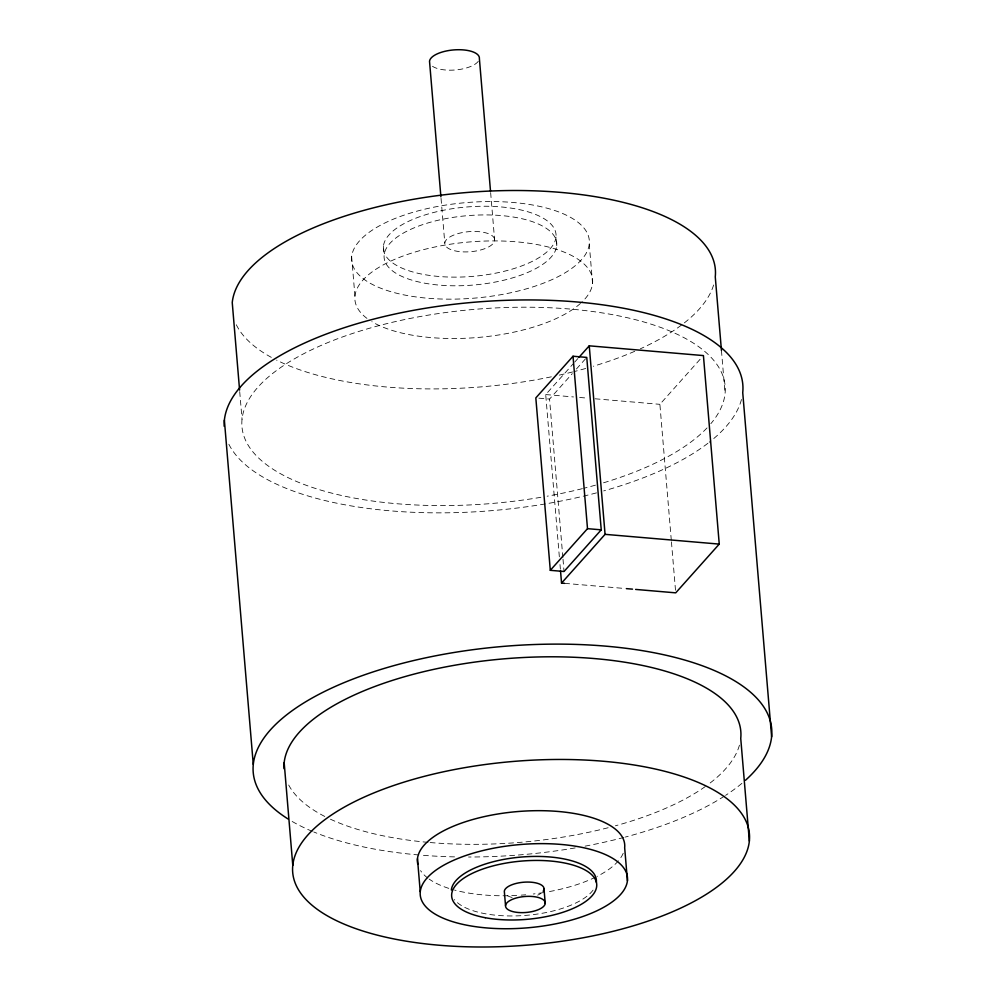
<?xml version="1.0" encoding="UTF-8"?>
<svg xmlns="http://www.w3.org/2000/svg" width="996" height="996" viewBox="0 0 996 996"><rect width="100%" height="100%" fill="white"/><g stroke="black" fill="none" stroke-linecap="round" stroke-linejoin="round"><path stroke-width="0.75" stroke-dasharray="4.98 3.74" d="M559.341 556.814L545.708 394.565L573.696 363.229M574.729 362.071L577.842 358.585M562.865 557.635L549.555 399.072L572.289 373.612M576.423 368.993L586.756 357.415M671.304 540.305L659.887 404.326L702.379 356.742M545.708 394.565L573.484 396.943M579.66 397.466L587.379 398.126M595.085 398.786L659.887 404.326M538.873 398.163L549.555 399.072M564.632 583.345L624.803 588.487M721.453 350.542L725.063 393.532M671.441 541.849L675.587 591.3M589.259 244.02A119.271 47.945 -4.8 0 1 406.692 295.426A119.271 47.945 -4.8 0 1 415.382 211.613A119.271 47.945 -4.8 0 1 589.259 244.02L592.558 283.387M556.005 237.085A86.615 34.81 -4.8 0 1 423.425 274.423A86.615 34.81 -4.8 0 1 429.737 213.542A86.615 34.81 -4.8 0 1 556.005 237.085L556.727 245.763A86.615 34.81 -4.8 0 1 424.147 283.088A86.615 34.81 -4.8 0 1 430.459 222.22A86.615 34.81 -4.8 0 1 556.727 245.763M563.001 559.179L564.035 571.492M559.989 564.545L560.375 569.177M490.642 192.614L494.651 240.36A25.025 10.06 -4.8 0 1 456.342 251.141A25.025 10.06 -4.8 0 1 458.16 233.562A25.025 10.06 -4.8 0 1 494.651 240.36M441.041 198.353L444.789 243.012M383.435 246.286L384.157 254.951M351.638 256.682L354.937 296.036M239.712 391.627L242.04 419.254M741.46 399.496A260.168 104.58 -4.8 0 1 709.214 442.249M707.919 443.257A260.168 104.58 -4.8 0 1 603.663 490.916M596.492 492.871A260.168 104.58 -4.8 0 1 227.524 441.29M741.883 783.379A260.168 104.58 -4.8 0 1 725.598 795.356M724.391 796.14A260.168 104.58 -4.8 0 1 625.388 837.051M623.944 837.437A260.168 104.58 -4.8 0 1 584.552 846.251M575.202 847.92A260.168 104.58 -4.8 0 1 468.556 857.021M454.55 856.884A260.168 104.58 -4.8 0 1 420.437 855.103M418.843 854.966A260.168 104.58 -4.8 0 1 313.765 831.971M312.271 831.349A260.168 104.58 -4.8 0 1 291.753 821.214M540.903 497.303A242.439 97.446 -4.8 0 1 242.053 427.67A242.439 97.446 -4.8 0 1 520.086 307.216A242.439 97.446 -4.8 0 1 710.845 423.686M707.023 427.931A242.439 97.446 -4.8 0 1 603.128 482.923M595.471 485.152A242.439 97.446 -4.8 0 1 583.88 488.264M582.399 488.638A242.439 97.446 -4.8 0 1 547.165 496.207M713.609 284.993A242.439 97.446 -4.8 0 1 640.366 348.799M634.738 351.302A242.439 97.446 -4.8 0 1 593.33 366.242M585.673 368.47A242.439 97.446 -4.8 0 1 574.082 371.583M572.6 371.956A242.439 97.446 -4.8 0 1 559.042 375.168M551.361 376.812A242.439 97.446 -4.8 0 1 276.614 360.141M271.31 357.365A242.439 97.446 -4.8 0 1 236.326 324.771M366.951 318.371A119.271 47.945 -4.8 0 1 472.527 241.717A119.271 47.945 -4.8 0 1 581.602 302.386M580.469 303.419A119.271 47.945 -4.8 0 1 478.79 337.395A119.271 47.945 -4.8 0 1 371.844 321.658M478.267 61.304A25.025 10.06 -4.8 0 1 456.666 69.845A25.025 10.06 -4.8 0 1 432.339 66.184M739.43 745.17A229.155 92.105 -4.8 0 1 708.044 784.562M705.33 786.529A229.155 92.105 -4.8 0 1 615.391 825.808M608.145 827.726A229.155 92.105 -4.8 0 1 429.6 842.492M428.006 842.355A229.155 92.105 -4.8 0 1 330.435 819.21M324.783 816.459A229.155 92.105 -4.8 0 1 287.284 782.109M623.21 853.261A103.995 41.807 -4.8 0 1 620.01 858.813M618.429 860.805A103.995 41.807 -4.8 0 1 597.127 876.368M595.695 877.078A103.995 41.807 -4.8 0 1 546.742 892.043M543.654 892.553A103.995 41.807 -4.8 0 1 533.271 893.997M525.714 894.782A103.995 41.807 -4.8 0 1 521.194 895.143M516.7 895.416A103.995 41.807 -4.8 0 1 454.537 890.051M448.76 888.357A103.995 41.807 -4.8 0 1 429.164 879.095M427.819 878.111A103.995 41.807 -4.8 0 1 420.561 870.604M593.081 890.1A72.783 29.258 -4.8 0 1 523.485 915.548A72.783 29.258 -4.8 0 1 454.388 899.575M540.953 893.337A19.932 8.018 -4.8 0 1 537.628 895.18M512.106 897.446A19.932 8.018 -4.8 0 1 506.566 895.167"/><path stroke-width="1.49" d="M573.024 356.244L535.823 397.902L550.302 570.322L564.035 571.492L601.235 529.835L586.756 357.415L573.024 356.244L587.503 528.664L550.302 570.322M578.875 357.427L589.246 345.824L703.425 355.584L719.249 544.102L675.724 592.844L635.61 589.42M564.632 583.345L561.545 583.083L605.07 534.342L589.246 345.824M587.503 528.664L601.235 529.835M605.07 534.342L719.249 544.102M626.347 588.624L632.522 589.146M771.626 736.766L742.73 392.598A260.168 104.58 -4.8 0 0 486.994 301.278A260.168 104.58 -4.8 0 0 224.175 426.276M721.453 350.542L715.265 276.851A242.439 97.446 -4.8 0 0 483.956 191.344A242.439 97.446 -4.8 0 0 232.242 302.572L239.588 390.083M749.353 841.072A229.155 92.105 -4.8 0 0 415.282 778.785A229.155 92.105 -4.8 0 0 398.574 939.826A229.155 92.105 -4.8 0 0 749.353 841.072L740.738 738.41A229.155 92.105 -4.8 0 0 514.646 658.032A229.155 92.105 -4.8 0 0 284.022 768.75M627.43 880.663A103.995 41.807 -4.8 0 0 475.827 852.402A103.995 41.807 -4.8 0 0 468.257 925.483A103.995 41.807 -4.8 0 0 627.43 880.663L624.666 847.708A103.995 41.807 -4.8 0 0 518.655 811.479A103.995 41.807 -4.8 0 0 417.785 864.204M560.511 570.72L561.545 583.083M490.505 191.07L479.387 58.627A25.025 10.06 -4.8 0 0 455.508 49.8A25.025 10.06 -4.8 0 0 429.525 61.279L440.904 196.81M544.028 889.154L545.235 903.434A19.932 8.018 -4.8 0 1 514.72 912.025A19.932 8.018 -4.8 0 1 516.177 898.019A19.932 8.018 -4.8 0 1 545.235 903.434M505.52 905.551L504.325 891.271A19.932 8.018 -4.8 0 1 527.594 882.058A19.932 8.018 -4.8 0 1 543.144 891.283M417.473 858.739L420.237 891.706M284.171 762.724L292.787 865.375M224.374 420.2L253.27 764.368M288.143 819.023A260.168 104.58 -4.8 0 1 503.229 646.404A260.168 104.58 -4.8 0 1 745.444 780.291M451.337 890.051A72.783 29.258 -4.8 0 1 526.896 856.66A72.783 29.258 -4.8 0 1 596.343 882.319M485.276 917.714A72.783 29.258 -4.8 0 0 596.679 886.353A72.783 29.258 -4.8 0 0 490.58 866.57A72.783 29.258 -4.8 0 0 485.276 917.714"/></g></svg>
